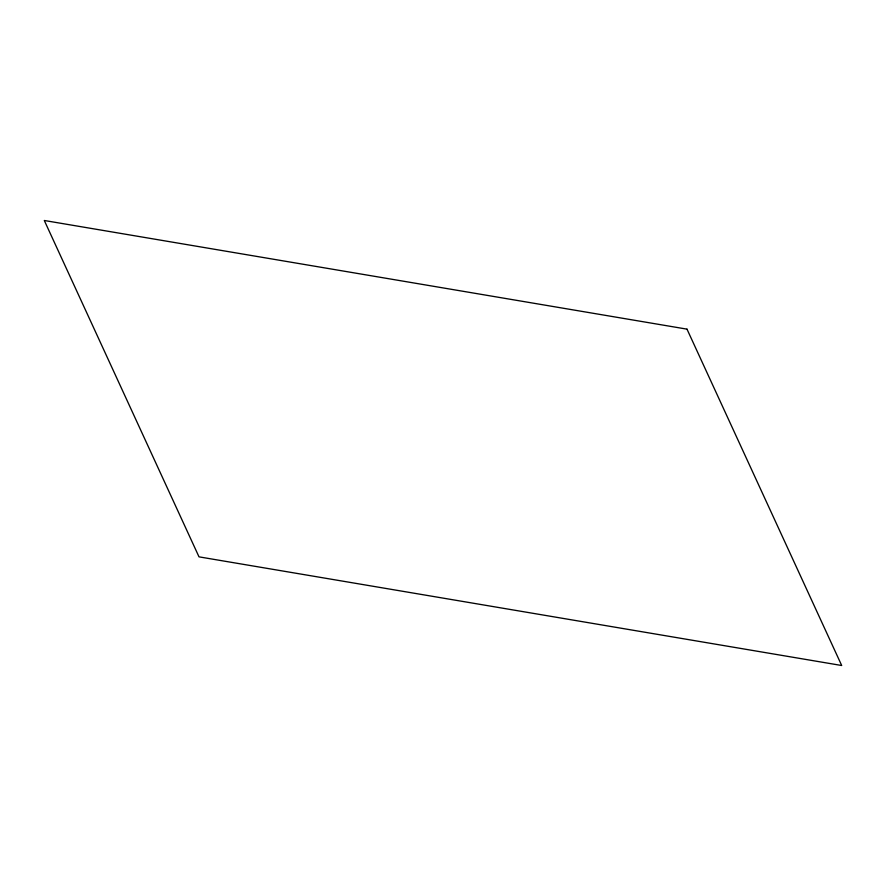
<?xml version="1.0" encoding="UTF-8"?>
<svg xmlns="http://www.w3.org/2000/svg" width="886" height="886" viewBox="0 0 886 886"><rect width="100%" height="100%" fill="white"/><g stroke="black" fill="none" stroke-linecap="round" stroke-linejoin="round"><path stroke-width="1.33" d="M686.993 329.149L44.3 220.492L199.007 556.851L841.7 665.508L686.993 329.149"/></g></svg>
